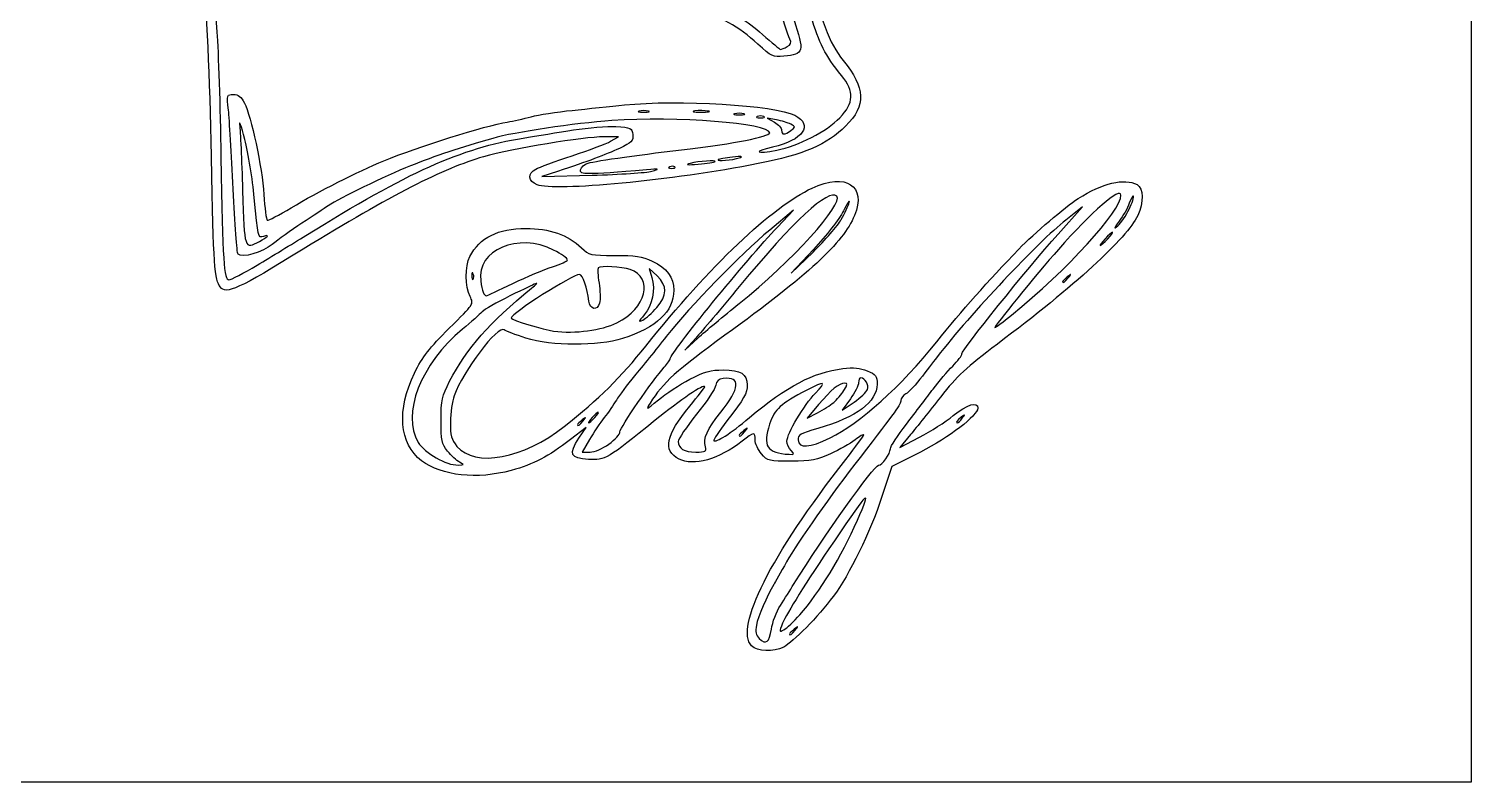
# Model space of a CAD drawing. Extents: x 0.09 to 7.29, y 6.89 to 11.9.
# Drawn here: x 6.349 to 7.291, y 6.888 to 7.381 of the extents above; entities that cross this region are included whole.
import ezdxf

# ---------------------------------------------------------------- set-up
doc = ezdxf.new("R2010")
doc.units = 0
doc.layers.add('Laag_1', color=7, linetype='CONTINUOUS')

msp = doc.modelspace()

# ---------------------------------------------------------------- linework, layer by layer
at = {"layer": 'Laag_1', "color": 1}
msp.add_lwpolyline([(0.137995, 6.888429), (0.137995, 8.355581), (7.291333, 8.355581), (7.291333, 6.888429)], close=True, dxfattribs=at)
at = {"layer": 'Laag_1', "color": 7}
for points in [[(6.825183, 7.371138)], [(6.844335, 7.369455)], [(6.753679, 7.327265)], [(6.792683, 7.327325)], [(6.816047, 7.325532)], [(6.829041, 7.323753)], [(6.846777, 7.31458)], [(6.813016, 7.296704)], [(6.770968, 7.290735)], [(6.79728, 7.294237)], [(7.067841, 7.263155)], [(6.879678, 7.256361)], [(6.499528, 7.242091)], [(7.053826, 7.243779)], [(6.498041, 7.226564)], [(6.639221, 7.220716)], [(6.473938, 7.212163)], [(6.665059, 7.214542)], [(7.028061, 7.218225)], [(6.813016, 7.201491)], [(6.759071, 7.19873)], [(6.990957, 7.193865)], [(6.733073, 7.188791)], [(6.896861, 7.145189)], [(6.874734, 7.136741)], [(6.718597, 7.126839)], [(6.958763, 7.126406)], [(6.711022, 7.124673)], [(6.816702, 7.117743)], [(6.727865, 7.109525)], [(6.791003, 7.107754)], [(6.630242, 7.097661)], [(6.846922, 7.105306)], [(6.852658, 6.997951)], [(6.834061, 6.98859)], [(6.849619, 6.987809)], [(6.821079, 6.977554)]]:
    msp.add_lwpolyline(points, close=True, dxfattribs=at)
for points in [[(6.837267, 7.321591), (6.831204, 7.322719), (6.835969, 7.320008)], [(6.728993, 7.307523), (6.73419, 7.31034), (6.724601, 7.31041)], [(6.694343, 7.28787), (6.683948, 7.284461), (6.716865, 7.285356)], [(6.837959, 7.251427), (6.848531, 7.26254), (6.832939, 7.249489)], [(7.021366, 7.246717), (7.03736, 7.264568), (7.026394, 7.255972)], [(6.861598, 7.23685), (6.846946, 7.221258), (6.861238, 7.235117)], [(6.759348, 7.219488), (6.754188, 7.224431), (6.755925, 7.218513)], [(6.784581, 7.178812), (6.777503, 7.171016), (6.786164, 7.178982)], [(6.864847, 7.135332), (6.857394, 7.126429), (6.864223, 7.13004)], [(6.885637, 7.139045), (6.880298, 7.131674), (6.888027, 7.136992)], [(6.708262, 7.113379), (6.712953, 7.120468), (6.702782, 7.11261)], [(6.715267, 7.112546), (6.710472, 7.104317), (6.715574, 7.104317)], [(6.924994, 7.115746), (6.918037, 7.10725), (6.930926, 7.114008)], [(6.931491, 7.104319), (6.912822, 7.094791), (6.906308, 7.075161)]]:
    msp.add_lwpolyline(points, dxfattribs=at)
for points in [[(6.468143, 7.297485), (6.466174, 7.404765), (6.460351, 7.460633), (6.445933, 7.510583)], [(6.464551, 7.454271), (6.466161, 7.446885), (6.467696, 7.430593), (6.471649, 7.378909)], [(6.846153, 7.374219), (6.842346, 7.381463), (6.833711, 7.416719), (6.83223, 7.431068)], [(6.859762, 7.41643), (6.865515, 7.388412), (6.871906, 7.371472), (6.880886, 7.360451)], [(6.825183, 7.371137), (6.812745, 7.38261), (6.799161, 7.390128), (6.788611, 7.391378)], [(6.799156, 7.395618), (6.808607, 7.392434), (6.817875, 7.386618), (6.828255, 7.377356)], [(6.848645, 7.387352), (6.85575, 7.366117), (6.855273, 7.364318), (6.842213, 7.363093)], [(6.879776, 7.350622), (6.869275, 7.363737), (6.865185, 7.371733), (6.859945, 7.389398)], [(6.471649, 7.378909), (6.472597, 7.366523), (6.473808, 7.329881), (6.474342, 7.297484)], [(6.842213, 7.363093), (6.835161, 7.362431), (6.834055, 7.362957), (6.825183, 7.371138)], [(6.828255, 7.377356), (6.834238, 7.372018), (6.839545, 7.36765), (6.840048, 7.36765)], [(6.844335, 7.369455), (6.846828, 7.370788), (6.847303, 7.372033), (6.846153, 7.374219)], [(6.840048, 7.36765), (6.840551, 7.36765), (6.84248, 7.368462), (6.844335, 7.369455)], [(6.880886, 7.360451), (6.895686, 7.342284), (6.896115, 7.331044), (6.882526, 7.317455)], [(6.878765, 7.322932), (6.888088, 7.332635), (6.888354, 7.339908), (6.879776, 7.350622)], [(6.479239, 7.327867), (6.47818, 7.338003), (6.47824, 7.338196), (6.482465, 7.338196)], [(6.482465, 7.338196), (6.485574, 7.338196), (6.48757, 7.336633), (6.489655, 7.332565)], [(6.737949, 7.331312), (6.772427, 7.334972), (6.836795, 7.331086), (6.849317, 7.324587)], [(6.482244, 7.276325), (6.481185, 7.298993), (6.479833, 7.322185), (6.479239, 7.327867)], [(6.489655, 7.332565), (6.494127, 7.32384), (6.501201, 7.290573), (6.502377, 7.272734)], [(6.677019, 7.323569), (6.681783, 7.324858), (6.693867, 7.326747), (6.703872, 7.327769)], [(6.703872, 7.327769), (6.713876, 7.32879), (6.729212, 7.330385), (6.737949, 7.331312)], [(6.832939, 7.312998), (6.832939, 7.319267), (6.771322, 7.32411), (6.729858, 7.321099)], [(6.747616, 7.327265), (6.745948, 7.326829), (6.747309, 7.326472), (6.750648, 7.326472)], [(6.753679, 7.327265), (6.752012, 7.3277), (6.749284, 7.3277), (6.747616, 7.327265)], [(6.750648, 7.326472), (6.753983, 7.326472), (6.755347, 7.326828), (6.753679, 7.327265)], [(6.784021, 7.327349), (6.781388, 7.326949), (6.783131, 7.326614), (6.787896, 7.326601)], [(6.792683, 7.327307), (6.790553, 7.327719), (6.786655, 7.327729), (6.784021, 7.327349)], [(6.787896, 7.326601), (6.79266, 7.326559), (6.794814, 7.326918), (6.792683, 7.327325)], [(6.809984, 7.325532), (6.808317, 7.325097), (6.809681, 7.32474), (6.813016, 7.32474)], [(6.816047, 7.325532), (6.81438, 7.325968), (6.811651, 7.325968), (6.809984, 7.325532)], [(6.813016, 7.32474), (6.816351, 7.32474), (6.817715, 7.325095), (6.816047, 7.325532)], [(6.82471, 7.323753), (6.823519, 7.323273), (6.824491, 7.322879), (6.826876, 7.322879)], [(6.829041, 7.323753), (6.82785, 7.324234), (6.825901, 7.324234), (6.82471, 7.323753)], [(6.826876, 7.322879), (6.829258, 7.322879), (6.830232, 7.323271), (6.829041, 7.323753)], [(6.849317, 7.324587), (6.861679, 7.318171), (6.854714, 7.308183), (6.834766, 7.303719)], [(6.489881, 7.308746), (6.487533, 7.317798), (6.486001, 7.322086), (6.486476, 7.318274)], [(6.486476, 7.318274), (6.486952, 7.314463), (6.487848, 7.295168), (6.488469, 7.275396)], [(6.580867, 7.294852), (6.60237, 7.303707), (6.647487, 7.31785), (6.661427, 7.320106)], [(6.729858, 7.321099), (6.70533, 7.319318), (6.666126, 7.313462), (6.651898, 7.309452)], [(6.661427, 7.320106), (6.665238, 7.320723), (6.672254, 7.322281), (6.677019, 7.323569)], [(6.671821, 7.309642), (6.680397, 7.311028), (6.695209, 7.313412), (6.704738, 7.314938)], [(6.704738, 7.314938), (6.714266, 7.316464), (6.72674, 7.317449), (6.732457, 7.317127)], [(6.732457, 7.317127), (6.742283, 7.316574), (6.742881, 7.316287), (6.74339, 7.311878)], [(6.882526, 7.317455), (6.870439, 7.305368), (6.855144, 7.298797), (6.825426, 7.292924)], [(6.835969, 7.320008), (6.838589, 7.318517), (6.840733, 7.316153), (6.840733, 7.314754)], [(6.846675, 7.318708), (6.844836, 7.319673), (6.840603, 7.320971), (6.837267, 7.321591)], [(6.837572, 7.301736), (6.851912, 7.304557), (6.870102, 7.313917), (6.878765, 7.322932)], [(6.840733, 7.314754), (6.840733, 7.311578), (6.842599, 7.311526), (6.846777, 7.31458)], [(6.84678, 7.314582), (6.84994, 7.316892), (6.849937, 7.316997), (6.846675, 7.318708)], [(6.496126, 7.270632), (6.495039, 7.282543), (6.492228, 7.299694), (6.489881, 7.308746)], [(6.52976, 7.245908), (6.596505, 7.287449), (6.63141, 7.303109), (6.671821, 7.309642)], [(6.651898, 7.309452), (6.631053, 7.303578), (6.613937, 7.29785), (6.598219, 7.291485)], [(6.724601, 7.31041), (6.711606, 7.310504), (6.665009, 7.302765), (6.645835, 7.297327)], [(6.703872, 7.298054), (6.71483, 7.301713), (6.726134, 7.305974), (6.728993, 7.307523)], [(6.74339, 7.311878), (6.743865, 7.30776), (6.742853, 7.306711), (6.734728, 7.302908)], [(6.780966, 7.302606), (6.807819, 7.305674), (6.832939, 7.310696), (6.832939, 7.312998)], [(6.473937, 7.212162), (6.469999, 7.217251), (6.469474, 7.224978), (6.468143, 7.297485)], [(6.474342, 7.297484), (6.475475, 7.228577), (6.47623, 7.216926), (6.479555, 7.216926)], [(6.645835, 7.297327), (6.619727, 7.289924), (6.585614, 7.272437), (6.528029, 7.236941)], [(6.680052, 7.289386), (6.682195, 7.290494), (6.692915, 7.294394), (6.703872, 7.298054)], [(6.734728, 7.302908), (6.725564, 7.298619), (6.714113, 7.294355), (6.694343, 7.28787)], [(6.714266, 7.293259), (6.719515, 7.294788), (6.750344, 7.299109), (6.780966, 7.302606)], [(6.799301, 7.295531), (6.797937, 7.294313), (6.808687, 7.295231), (6.813016, 7.296704)], [(6.808685, 7.297175), (6.80392, 7.296625), (6.799698, 7.295885), (6.799301, 7.295531)], [(6.813016, 7.296704), (6.815936, 7.297697), (6.814526, 7.29785), (6.808685, 7.297175)], [(6.834766, 7.303719), (6.821495, 7.30075), (6.823904, 7.299047), (6.837572, 7.301736)], [(6.520224, 7.264004), (6.538066, 7.274757), (6.563558, 7.287724), (6.580867, 7.294852)], [(6.598219, 7.291485), (6.580964, 7.284498), (6.551897, 7.270383), (6.544486, 7.265393)], [(6.680917, 7.279061), (6.675096, 7.281359), (6.674656, 7.286598), (6.680052, 7.289386)], [(6.825426, 7.292924), (6.769602, 7.281891), (6.692488, 7.274494), (6.680917, 7.279061)], [(6.75238, 7.288842), (6.712193, 7.285537), (6.708682, 7.285537), (6.709323, 7.288842)], [(6.709323, 7.288842), (6.709658, 7.290578), (6.711884, 7.292566), (6.714266, 7.293259)], [(6.716865, 7.285356), (6.734969, 7.285847), (6.75251, 7.287009), (6.755845, 7.287938)], [(6.755845, 7.287938), (6.76123, 7.289436), (6.760841, 7.289537), (6.75238, 7.288842)], [(6.767647, 7.290872), (6.766265, 7.290318), (6.766676, 7.289907), (6.768694, 7.289824)], [(6.770968, 7.290736), (6.770392, 7.291311), (6.768898, 7.291373), (6.767647, 7.290872)], [(6.768694, 7.289824), (6.77052, 7.289748), (6.771544, 7.290155), (6.770968, 7.290735)], [(6.780966, 7.293066), (6.777548, 7.292137), (6.779327, 7.291985), (6.786163, 7.292621)], [(6.79728, 7.294237), (6.798568, 7.295396), (6.786309, 7.294516), (6.780966, 7.293066)], [(6.786163, 7.292621), (6.79188, 7.293153), (6.796883, 7.29388), (6.79728, 7.294237)], [(6.860656, 7.276952), (6.882771, 7.287275), (6.896435, 7.278394), (6.88832, 7.258972)], [(6.751988, 7.173618), (6.793613, 7.225921), (6.83438, 7.264686), (6.860656, 7.276952)], [(6.876712, 7.271614), (6.871455, 7.276871), (6.84849, 7.255572), (6.813075, 7.212595)], [(7.062488, 7.27234), (7.062488, 7.278086), (7.043079, 7.261244), (7.021587, 7.23685)], [(7.034504, 7.270079), (7.050415, 7.280257), (7.064726, 7.283662), (7.072996, 7.279236)], [(7.072996, 7.279236), (7.077265, 7.276951), (7.077472, 7.267467), (7.073439, 7.258967)], [(6.485461, 7.233749), (6.484751, 7.2345), (6.483303, 7.253659), (6.482244, 7.276325)], [(6.488469, 7.275396), (6.489697, 7.236286), (6.489493, 7.236901), (6.499528, 7.242091)], [(6.502055, 7.245277), (6.498704, 7.243991), (6.498466, 7.245009), (6.496126, 7.270632)], [(6.502377, 7.272734), (6.502961, 7.263886), (6.503946, 7.256333), (6.504568, 7.255948)], [(6.813016, 7.201491), (6.847199, 7.228823), (6.881615, 7.266711), (6.876712, 7.271614)], [(6.879678, 7.256361), (6.88196, 7.260422), (6.884296, 7.26549), (6.884869, 7.267622)], [(6.884869, 7.267622), (6.885443, 7.269754), (6.883738, 7.26721), (6.881081, 7.26197)], [(6.990957, 7.193865), (7.027572, 7.223518), (7.062488, 7.261824), (7.062488, 7.27234)], [(6.995788, 7.23705), (7.00575, 7.247355), (7.026042, 7.264666), (7.034504, 7.270079)], [(7.067841, 7.263155), (7.069879, 7.267367), (7.071159, 7.271202), (7.070683, 7.271677)], [(7.070683, 7.271677), (7.070208, 7.272152), (7.068946, 7.270037), (7.067879, 7.266977)], [(6.504568, 7.255948), (6.50519, 7.255564), (6.512235, 7.259189), (6.520224, 7.264004)], [(6.544486, 7.265393), (6.542104, 7.263789), (6.534347, 7.25866), (6.527249, 7.253993)], [(6.88832, 7.258972), (6.880856, 7.241109), (6.858143, 7.220089), (6.803691, 7.180652)], [(6.881081, 7.26197), (6.878424, 7.256729), (6.869657, 7.245425), (6.861598, 7.23685)], [(7.073439, 7.258967), (7.066432, 7.244202), (7.032077, 7.21271), (6.981787, 7.174956)], [(7.060393, 7.252237), (7.06245, 7.25403), (7.065802, 7.258944), (7.067841, 7.263155)], [(7.067879, 7.266977), (7.066812, 7.263916), (7.063849, 7.258614), (7.061295, 7.255194)], [(6.527249, 7.253993), (6.520151, 7.249327), (6.511437, 7.243084), (6.507884, 7.24012)], [(6.637006, 7.232171), (6.643451, 7.244559), (6.655383, 7.250564), (6.673552, 7.250563)], [(6.673552, 7.250563), (6.689143, 7.250563), (6.700782, 7.246483), (6.709933, 7.23781)], [(6.832939, 7.249489), (6.813523, 7.233236), (6.781389, 7.200122), (6.765373, 7.179861)], [(6.767972, 7.165531), (6.767972, 7.168981), (6.818372, 7.230838), (6.837959, 7.251427)], [(6.861238, 7.235117), (6.869099, 7.242739), (6.877396, 7.2523), (6.879678, 7.256361)], [(7.026394, 7.255972), (7.008631, 7.242047), (6.963924, 7.194508), (6.94239, 7.166645)], [(7.061295, 7.255194), (7.057653, 7.250318), (7.057458, 7.24968), (7.060393, 7.252237)], [(6.507884, 7.24012), (6.501475, 7.234774), (6.488091, 7.230971), (6.485461, 7.233749)], [(6.498041, 7.226565), (6.506911, 7.231866), (6.521184, 7.240571), (6.52976, 7.245908)], [(6.499528, 7.242091), (6.504843, 7.244839), (6.506562, 7.247007), (6.502055, 7.245277)], [(6.691737, 7.236416), (6.668862, 7.248165), (6.641074, 7.236374), (6.644085, 7.216225)], [(6.958542, 7.168551), (6.958542, 7.171156), (7.001009, 7.223994), (7.021366, 7.246717)], [(7.052094, 7.243779), (7.049856, 7.241397), (7.048415, 7.239448), (7.048891, 7.239448)], [(7.048891, 7.239448), (7.049368, 7.239448), (7.051588, 7.241397), (7.053826, 7.243779)], [(7.057029, 7.24811), (7.056553, 7.24811), (7.054332, 7.246162), (7.052094, 7.243779)], [(7.053826, 7.243779), (7.056064, 7.246162), (7.057506, 7.24811), (7.057029, 7.24811)], [(6.528029, 7.236941), (6.485669, 7.21083), (6.477769, 7.207211), (6.473938, 7.212163)], [(6.637121, 7.206019), (6.633907, 7.212182), (6.633847, 7.226095), (6.637006, 7.232171)], [(6.691059, 7.225503), (6.696303, 7.227125), (6.700687, 7.229172), (6.700802, 7.230052)], [(6.700802, 7.230052), (6.700921, 7.230932), (6.696838, 7.233796), (6.691737, 7.236416)], [(6.709933, 7.23781), (6.714903, 7.2331), (6.715851, 7.232886), (6.731589, 7.232927)], [(6.731589, 7.232927), (6.745027, 7.232969), (6.749538, 7.232267), (6.756169, 7.229138)], [(6.942119, 7.176458), (6.958513, 7.196893), (6.975437, 7.216), (6.995788, 7.23705)], [(7.021587, 7.23685), (7.007269, 7.220598), (6.979003, 7.185742), (6.980142, 7.185742)], [(6.479555, 7.216926), (6.480852, 7.216926), (6.489171, 7.221263), (6.498041, 7.226564)], [(6.639222, 7.220716), (6.638669, 7.222098), (6.638258, 7.221688), (6.638175, 7.219669)], [(6.639085, 7.217396), (6.639661, 7.217971), (6.639722, 7.219465), (6.639221, 7.220716)], [(6.708712, 7.220391), (6.703798, 7.220391), (6.664027, 7.194985), (6.664027, 7.191846)], [(6.665059, 7.214542), (6.674116, 7.218948), (6.685817, 7.223881), (6.691059, 7.225503)], [(6.714679, 7.203084), (6.71382, 7.211233), (6.710662, 7.220391), (6.708712, 7.220391)], [(6.720882, 7.224696), (6.72039, 7.224206), (6.720627, 7.219767), (6.721408, 7.214832)], [(6.741763, 7.223674), (6.736146, 7.225632), (6.722486, 7.226301), (6.720882, 7.224696)], [(6.733071, 7.188791), (6.752293, 7.198306), (6.757267, 7.218269), (6.741763, 7.223674)], [(6.756169, 7.229138), (6.765799, 7.224596), (6.770175, 7.218637), (6.770175, 7.210068)], [(7.028061, 7.218225), (7.030216, 7.220973), (7.030154, 7.221034), (7.027407, 7.21888)], [(6.623748, 7.150563), (6.635147, 7.172402), (6.649591, 7.188822), (6.677282, 7.211425)], [(6.638175, 7.219669), (6.638102, 7.217843), (6.638506, 7.216819), (6.639085, 7.217396)], [(6.644085, 7.216225), (6.645101, 7.209415), (6.646192, 7.206531), (6.647749, 7.206531)], [(6.647749, 7.206531), (6.648212, 7.206531), (6.656002, 7.210136), (6.665059, 7.214542)], [(6.677282, 7.211425), (6.683113, 7.216186), (6.683148, 7.216198), (6.663159, 7.206388)], [(6.721408, 7.214832), (6.722188, 7.209897), (6.722365, 7.204023), (6.721804, 7.201778)], [(6.755925, 7.218513), (6.758338, 7.210285), (6.75635, 7.20047), (6.750977, 7.194083)], [(6.759072, 7.19873), (6.766086, 7.206717), (6.766169, 7.212954), (6.759348, 7.219488)], [(6.813075, 7.212595), (6.801297, 7.198302), (6.788475, 7.1831), (6.784581, 7.178812)], [(7.027407, 7.21888), (7.025739, 7.217572), (7.024375, 7.216207), (7.024375, 7.215848)], [(7.024375, 7.215848), (7.024375, 7.214422), (7.025797, 7.215339), (7.028061, 7.218225)], [(6.623484, 7.18523), (6.639614, 7.201144), (6.639642, 7.201186), (6.637121, 7.206019)], [(6.663159, 7.206388), (6.654583, 7.202179), (6.646398, 7.19749), (6.644968, 7.195967)], [(6.721804, 7.201778), (6.720456, 7.19641), (6.715283, 7.197358), (6.714679, 7.203084)], [(6.770175, 7.210068), (6.770175, 7.196188), (6.758999, 7.185643), (6.736786, 7.178564)], [(6.786164, 7.178982), (6.790927, 7.183363), (6.803011, 7.193492), (6.813016, 7.201491)], [(6.644968, 7.195967), (6.643539, 7.194445), (6.637768, 7.189377), (6.632145, 7.184706)], [(6.664027, 7.191846), (6.664027, 7.190736), (6.685499, 7.184185), (6.691746, 7.183389)], [(6.750977, 7.194083), (6.747087, 7.189461), (6.746952, 7.188962), (6.750035, 7.190612)], [(6.750035, 7.190612), (6.752015, 7.191672), (6.756082, 7.195325), (6.759071, 7.19873)], [(6.980142, 7.185742), (6.980575, 7.185742), (6.985442, 7.189397), (6.990957, 7.193865)], [(6.632145, 7.184706), (6.60501, 7.162169), (6.591972, 7.128757), (6.603231, 7.11061)], [(6.600798, 7.155933), (6.605991, 7.166563), (6.610615, 7.172534), (6.623484, 7.18523)], [(6.659448, 7.184249), (6.655441, 7.187506), (6.632383, 7.157209), (6.626657, 7.141162)], [(6.673552, 7.178839), (6.666882, 7.180931), (6.660535, 7.183365), (6.659448, 7.184249)], [(6.691746, 7.183389), (6.705678, 7.181614), (6.7232, 7.183904), (6.733073, 7.188791)], [(6.736786, 7.178564), (6.720621, 7.173412), (6.690435, 7.173543), (6.673552, 7.178839)], [(6.698673, 7.121021), (6.721219, 7.1389), (6.73583, 7.153314), (6.751988, 7.173618)], [(6.765373, 7.179861), (6.758704, 7.171422), (6.749348, 7.159839), (6.744584, 7.154121)], [(6.803691, 7.180652), (6.77214, 7.157801), (6.763174, 7.149683), (6.754786, 7.136372)], [(6.872352, 7.113593), (6.891745, 7.122937), (6.91858, 7.147117), (6.942119, 7.176458)], [(6.981787, 7.174956), (6.961702, 7.159877), (6.955145, 7.15378), (6.944672, 7.140442)], [(6.764004, 7.159738), (6.766186, 7.16211), (6.767972, 7.164717), (6.767972, 7.165531)], [(6.94239, 7.166645), (6.941269, 7.165195), (6.936912, 7.159502), (6.93271, 7.153996)], [(6.952524, 7.160552), (6.955833, 7.163861), (6.958542, 7.167461), (6.958542, 7.168551)], [(6.605349, 7.098665), (6.590881, 7.109596), (6.589101, 7.131992), (6.600798, 7.155933)], [(6.744584, 7.154121), (6.739819, 7.148402), (6.734494, 7.141289), (6.732749, 7.138313)], [(6.735056, 7.11755), (6.735056, 7.120353), (6.756437, 7.151515), (6.764004, 7.159738)], [(6.780657, 7.151866), (6.790273, 7.156876), (6.794368, 7.158025), (6.802621, 7.158025)], [(6.802621, 7.158025), (6.813952, 7.158025), (6.818212, 7.155357), (6.818212, 7.148259)], [(6.819645, 7.126803), (6.843947, 7.147252), (6.861511, 7.156476), (6.880718, 7.158876)], [(6.880718, 7.158876), (6.887709, 7.159749), (6.892063, 7.159349), (6.896714, 7.157406)], [(6.896714, 7.157406), (6.902338, 7.155057), (6.903102, 7.154018), (6.903102, 7.148718)], [(6.939701, 7.145451), (6.943444, 7.150447), (6.949214, 7.157242), (6.952524, 7.160552)], [(6.61813, 7.125039), (6.618172, 7.138329), (6.618715, 7.140923), (6.623748, 7.150563)], [(6.790494, 7.147016), (6.790494, 7.149237), (6.774345, 7.138319), (6.758088, 7.125106)], [(6.760175, 7.138442), (6.764938, 7.142437), (6.774156, 7.148478), (6.780657, 7.151866)], [(6.780735, 7.134345), (6.786102, 7.140856), (6.790494, 7.146558), (6.790494, 7.147016)], [(6.797724, 7.147969), (6.797414, 7.145774), (6.791761, 7.137251), (6.785164, 7.129029)], [(6.802621, 7.152408), (6.799589, 7.152094), (6.798121, 7.150763), (6.797724, 7.147969)], [(6.800889, 7.130304), (6.813662, 7.146283), (6.814237, 7.153611), (6.802621, 7.152408)], [(6.818212, 7.148259), (6.818212, 7.142661), (6.816406, 7.139436), (6.805018, 7.124696)], [(6.85718, 7.144854), (6.839874, 7.135835), (6.836266, 7.132524), (6.832878, 7.122556)], [(6.862889, 7.142864), (6.87028, 7.150524), (6.868949, 7.150988), (6.85718, 7.144854)], [(6.903102, 7.148718), (6.903102, 7.137086), (6.889749, 7.12708), (6.864472, 7.11977)], [(6.882032, 7.149361), (6.878276, 7.149361), (6.872961, 7.145021), (6.864847, 7.135332)], [(6.88143, 7.144597), (6.883824, 7.14838), (6.883948, 7.149361), (6.882032, 7.149361)], [(6.890976, 7.149621), (6.890976, 7.147858), (6.888574, 7.143099), (6.885637, 7.139045)], [(6.888027, 7.136992), (6.892278, 7.139917), (6.896254, 7.143606), (6.896861, 7.145189)], [(6.892496, 7.152826), (6.89166, 7.152826), (6.890976, 7.151383), (6.890976, 7.149621)], [(6.896861, 7.145189), (6.89798, 7.148106), (6.895283, 7.152826), (6.892496, 7.152826)], [(6.93271, 7.153996), (6.928506, 7.148492), (6.923634, 7.143219), (6.921881, 7.142282)], [(6.922331, 7.122605), (6.928142, 7.130174), (6.935959, 7.140455), (6.939701, 7.145451)], [(6.626657, 7.141162), (6.625377, 7.137573), (6.624295, 7.129825), (6.624253, 7.123942)], [(6.732749, 7.138313), (6.731004, 7.135337), (6.727436, 7.130174), (6.72482, 7.126839)], [(6.754786, 7.136372), (6.75175, 7.131555), (6.752142, 7.131705), (6.760175, 7.138442)], [(6.8442, 7.111512), (6.8442, 7.116351), (6.855341, 7.13504), (6.862889, 7.142864)], [(6.864223, 7.13004), (6.867979, 7.132026), (6.87271, 7.135042), (6.874734, 7.136741)], [(6.874734, 7.136741), (6.876759, 7.138441), (6.879772, 7.141976), (6.88143, 7.144597)], [(6.918695, 7.138058), (6.918695, 7.135602), (6.915536, 7.131209), (6.891945, 7.100852)], [(6.921881, 7.142282), (6.920129, 7.141343), (6.918695, 7.139443), (6.918695, 7.138058)], [(6.944672, 7.140442), (6.937676, 7.131533), (6.928821, 7.120419), (6.924994, 7.115746)], [(6.952885, 7.128134), (6.961999, 7.13554), (6.968935, 7.137647), (6.968935, 7.133013)], [(6.711022, 7.124673), (6.713177, 7.127421), (6.713116, 7.127482), (6.710369, 7.125327)], [(6.716865, 7.126839), (6.71514, 7.124933), (6.714119, 7.123374), (6.714595, 7.123374)], [(6.714595, 7.123374), (6.715072, 7.123374), (6.716873, 7.124933), (6.718597, 7.126839)], [(6.72482, 7.126839), (6.722203, 7.123503), (6.717905, 7.117072), (6.715267, 7.112546)], [(6.720867, 7.130304), (6.72039, 7.130304), (6.718589, 7.128745), (6.716865, 7.126839)], [(6.718597, 7.126839), (6.720322, 7.128745), (6.721343, 7.130304), (6.720867, 7.130304)], [(6.773664, 7.09973), (6.762874, 7.10531), (6.764875, 7.115106), (6.780735, 7.134345)], [(6.785164, 7.129029), (6.778567, 7.120807), (6.773169, 7.112818), (6.773169, 7.111277)], [(6.791003, 7.107754), (6.789474, 7.113601), (6.791827, 7.118968), (6.800889, 7.130304)], [(6.796347, 7.111747), (6.797827, 7.110266), (6.807156, 7.116295), (6.819645, 7.126803)], [(6.930926, 7.114008), (6.938015, 7.117725), (6.947896, 7.124082), (6.952885, 7.128134)], [(6.968935, 7.133013), (6.968935, 7.12826), (6.950061, 7.113797), (6.931491, 7.104319)], [(6.958108, 7.12706), (6.955223, 7.124797), (6.954305, 7.123374), (6.955731, 7.123374)], [(6.955731, 7.123374), (6.95609, 7.123374), (6.957455, 7.124738), (6.958763, 7.126406)], [(6.958763, 7.126406), (6.960918, 7.129154), (6.960856, 7.129214), (6.958108, 7.12706)], [(6.622446, 7.10484), (6.618583, 7.109663), (6.618117, 7.111845), (6.61813, 7.125039)], [(6.624253, 7.123942), (6.624187, 7.114969), (6.624881, 7.112411), (6.628552, 7.108048)], [(6.628552, 7.108048), (6.640351, 7.094026), (6.672021, 7.099886), (6.698673, 7.121021)], [(6.710369, 7.125327), (6.708701, 7.12402), (6.707336, 7.122655), (6.707336, 7.122295)], [(6.707336, 7.122295), (6.707336, 7.12087), (6.708759, 7.121788), (6.711022, 7.124673)], [(6.758088, 7.125106), (6.726751, 7.099637), (6.725477, 7.098889), (6.714415, 7.099475)], [(6.727865, 7.109525), (6.731821, 7.112389), (6.735056, 7.116001), (6.735056, 7.11755)], [(6.805018, 7.124696), (6.799835, 7.117988), (6.795933, 7.112161), (6.796347, 7.111747)], [(6.816047, 7.118397), (6.81438, 7.117089), (6.813016, 7.115725), (6.813016, 7.115366)], [(6.813016, 7.115366), (6.813016, 7.11394), (6.814438, 7.114858), (6.816702, 7.117743)], [(6.823411, 7.112209), (6.823411, 7.117588), (6.822683, 7.117524), (6.814998, 7.111477)], [(6.816702, 7.117743), (6.818856, 7.120491), (6.818795, 7.120552), (6.816047, 7.118397)], [(6.832878, 7.122556), (6.828062, 7.108388), (6.831107, 7.103672), (6.845623, 7.102821)], [(6.864472, 7.11977), (6.852766, 7.116386), (6.851032, 7.115383), (6.851479, 7.112258)], [(6.911765, 7.106519), (6.911765, 7.107797), (6.91652, 7.115036), (6.922331, 7.122605)], [(6.603231, 7.11061), (6.607707, 7.103397), (6.621451, 7.095605), (6.629377, 7.095789)], [(6.702782, 7.11261), (6.688088, 7.101256), (6.678722, 7.096344), (6.66406, 7.0923)], [(6.714415, 7.099475), (6.702635, 7.100099), (6.701368, 7.102962), (6.708262, 7.113379)], [(6.715574, 7.104317), (6.718496, 7.104317), (6.723748, 7.106543), (6.727865, 7.109525)], [(6.773169, 7.111277), (6.773169, 7.106612), (6.776943, 7.104317), (6.784614, 7.104317)], [(6.814998, 7.111477), (6.799822, 7.099537), (6.783182, 7.094808), (6.773664, 7.09973)], [(6.784614, 7.104317), (6.791029, 7.104317), (6.791794, 7.104729), (6.791003, 7.107754)], [(6.827596, 7.103114), (6.825294, 7.105787), (6.823411, 7.10988), (6.823411, 7.112209)], [(6.846922, 7.105306), (6.845425, 7.106804), (6.8442, 7.109596), (6.8442, 7.111512)], [(6.851479, 7.112258), (6.852292, 7.106568), (6.858607, 7.106973), (6.872352, 7.113593)], [(6.888721, 7.112258), (6.885576, 7.109859), (6.878364, 7.105762), (6.872697, 7.103155)], [(6.882644, 7.099527), (6.889132, 7.107852), (6.894441, 7.115103), (6.894441, 7.115641)], [(6.894441, 7.115641), (6.894441, 7.11618), (6.891867, 7.114657), (6.888721, 7.112258)], [(6.66406, 7.0923), (6.641724, 7.086137), (6.618613, 7.088644), (6.605349, 7.098665)], [(6.630242, 7.097661), (6.628336, 7.098635), (6.624829, 7.101866), (6.622446, 7.10484)], [(6.629377, 7.095789), (6.633444, 7.095883), (6.633496, 7.095994), (6.630242, 7.097661)], [(6.82108, 6.977551), (6.809933, 6.989869), (6.833385, 7.036333), (6.882644, 7.099527)], [(6.847086, 7.098333), (6.832419, 7.098257), (6.831606, 7.098459), (6.827596, 7.103114)], [(6.891945, 7.100852), (6.873554, 7.077187), (6.851342, 7.045511), (6.843958, 7.032421)], [(6.845623, 7.102821), (6.849279, 7.102608), (6.849397, 7.102862), (6.846922, 7.105306)], [(6.872697, 7.103155), (6.864006, 7.099158), (6.859992, 7.098402), (6.847086, 7.098333)], [(6.90407, 7.095655), (6.906497, 7.095655), (6.911765, 7.103092), (6.911765, 7.106519)], [(6.848547, 7.017694), (6.868315, 7.049577), (6.901131, 7.095655), (6.90407, 7.095655)], [(6.8902, 7.059715), (6.899846, 7.081652), (6.897955, 7.079963), (6.87517, 7.04628)], [(6.906308, 7.075161), (6.89845, 7.051478), (6.885062, 7.02404), (6.874465, 7.009901)], [(6.852658, 6.997951), (6.865568, 7.012617), (6.879754, 7.035956), (6.8902, 7.059715)], [(6.87517, 7.04628), (6.856071, 7.018043), (6.844238, 6.999152), (6.8414, 6.992359)], [(6.843958, 7.032421), (6.840197, 7.02575), (6.836414, 7.019124), (6.835553, 7.017694)], [(6.835553, 7.017694), (6.831302, 7.010636), (6.825188, 6.996311), (6.824216, 6.99113)], [(6.839986, 7.004038), (6.842627, 7.008215), (6.84648, 7.014359), (6.848547, 7.017694)], [(6.834061, 6.98859), (6.834679, 6.992911), (6.837346, 6.999862), (6.839986, 7.004038)], [(6.874465, 7.009901), (6.864586, 6.99672), (6.8482, 6.979954), (6.842119, 6.976807)], [(6.842228, 6.988115), (6.844071, 6.989101), (6.848764, 6.993527), (6.852658, 6.997951)], [(6.824216, 6.99113), (6.823419, 6.986878), (6.823917, 6.984518), (6.826068, 6.982369)], [(6.826068, 6.982369), (6.830448, 6.977987), (6.832807, 6.979823), (6.834061, 6.98859)], [(6.8414, 6.992359), (6.838977, 6.986561), (6.839009, 6.986392), (6.842228, 6.988115)], [(6.848964, 6.988464), (6.847297, 6.987156), (6.845932, 6.985791), (6.845932, 6.985432)], [(6.845932, 6.985432), (6.845932, 6.984006), (6.847355, 6.984924), (6.849619, 6.987809)], [(6.849619, 6.987809), (6.851773, 6.990557), (6.851712, 6.990619), (6.848964, 6.988464)], [(6.842119, 6.976807), (6.835385, 6.973322), (6.824561, 6.973706), (6.821079, 6.977554)]]:
    msp.add_open_spline(points, degree=3, dxfattribs=at)

doc.saveas('drawing.dxf')
